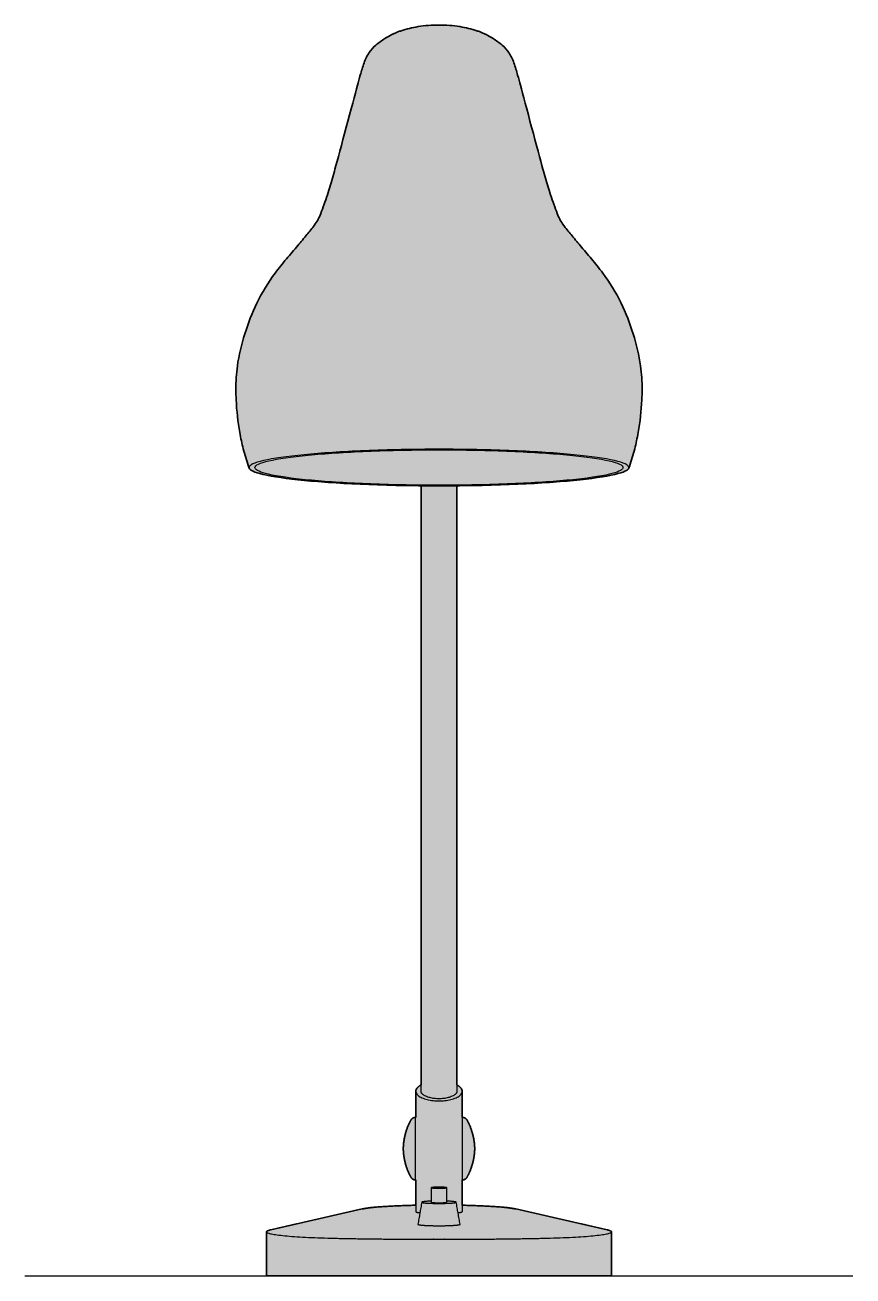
# Model space of a CAD drawing. Header units: millimetres. Extents: x 0 to 871, y -339 to 454.
# Drawn here: x 570.2 to 870.8, y 0 to 454.1 of the extents above; entities that cross this region are included whole.
import ezdxf

# ---------------------------------------------------------------- set-up
doc = ezdxf.new("R2010")
doc.units = ezdxf.units.MM
doc.layers.add('Blocks', color=7, linetype='Continuous')
doc.layers.add('Blocks$Fill', color=7, linetype='Continuous', true_color=0xffffff)
for name, color, linetype, lineweight, true_color in [('Blocks$Inner', 7, 'Continuous', 25, 0x007f00), ('Blocks$Outline', 7, 'Continuous', 35, 0xff3f3f), ('Groud', 7, 'Continuous', 25, 0x243775)]:
    doc.layers.add(name, color=color, linetype=linetype, lineweight=lineweight, true_color=true_color)

# ---------------------------------------------------------------- blocks, each defined once
blk = doc.blocks.new('VL38 Table Lamp Front')
at = {"layer": 'Blocks$Fill'}
blk.add_hatch(color=256, dxfattribs=at).paths.add_polyline_path([(150.34, 454.12), (149.38, 454.11), (148.42, 454.08), (147.47, 454.03), (146.51, 453.97), (145.56, 453.89), (144.62, 453.79), (143.68, 453.67), (142.75, 453.53), (141.95, 453.39), (141.17, 453.25), (140.39, 453.08), (139.62, 452.91), (138.86, 452.72), (138.11, 452.51), (137.37, 452.29), (136.63, 452.05), (136, 451.83), (135.19, 451.53), (134.64, 451.3), (134.1, 451.07), (133.63, 450.86), (133.16, 450.63), (132.63, 450.35), (131.98, 449.99), (131.3, 449.61), (130.71, 449.24), (129.83, 448.66), (129.41, 448.36), (128.99, 448.06), (128.58, 447.75), (128.18, 447.44), (127.79, 447.12), (127.41, 446.79), (127.06, 446.47), (126.72, 446.15), (126.39, 445.82), (126.08, 445.48), (125.78, 445.15), (125.5, 444.81), (125.23, 444.47), (125.11, 444.3), (124.99, 444.13), (124.84, 443.91), (124.7, 443.7), (124.57, 443.49), (124.44, 443.27), (124.32, 443.06), (124.2, 442.84), (124.08, 442.62), (123.96, 442.39), (123.74, 441.92), (123.53, 441.43), (123.32, 440.91), (123.12, 440.35), (122.75, 439.27), (122.4, 438.14), (120.76, 432.23), (112.57, 401.84), (110.7, 395.28), (110.1, 393.33), (109.48, 391.46), (108.31, 388.17), (107.7, 386.48), (107.4, 385.71), (107.14, 385.05), (106.92, 384.53), (106.71, 384.08), (106.5, 383.68), (106.3, 383.31), (106.04, 382.86), (105.76, 382.42), (105.43, 381.93), (105.04, 381.39), (104.48, 380.63), (102.4, 378.03), (94.94, 369.22), (92.88, 366.71), (91.87, 365.42), (90.87, 364.08), (89.94, 362.78), (89.03, 361.47), (88.15, 360.13), (87.3, 358.78), (86.48, 357.4), (85.69, 356.01), (84.93, 354.6), (84.21, 353.18), (83.56, 351.82), (82.94, 350.44), (82.35, 349.05), (81.79, 347.65), (81.26, 346.24), (80.75, 344.83), (79.8, 341.97), (78.95, 339.11), (78.57, 337.68), (78.21, 336.24), (77.89, 334.8), (77.6, 333.35), (77.35, 331.88), (77.13, 330.41), (77, 329.34), (76.88, 328.27), (76.71, 326.12), (76.61, 323.96), (76.58, 321.8), (76.61, 319.94), (76.67, 318.08), (76.86, 315.08), (77.15, 312.09), (77.54, 309.11), (78.02, 306.15), (78.59, 303.22), (78.91, 301.76), (79.27, 300.3), (79.7, 298.67), (80.16, 297.08), (80.66, 295.5), (81.41, 293.29), (81.42, 293.27), (81.42, 293.25), (81.43, 293.23), (81.44, 293.22), (81.44, 293.2), (81.45, 293.18), (81.46, 293.16), (81.47, 293.15), (81.48, 293.13), (81.49, 293.11), (81.5, 293.1), (81.51, 293.08), (81.52, 293.06), (81.53, 293.04), (81.54, 293.03), (81.55, 293.01), (81.58, 292.97), (81.61, 292.94), (81.64, 292.91), (81.67, 292.87), (81.7, 292.84), (81.74, 292.8), (81.78, 292.77), (81.82, 292.73), (81.86, 292.7), (81.9, 292.66), (81.95, 292.63), (82, 292.59), (82.05, 292.56), (82.15, 292.48), (82.27, 292.41), (82.39, 292.34), (82.53, 292.27), (82.67, 292.2), (82.82, 292.13), (82.98, 292.06), (83.14, 291.98), (83.51, 291.84), (83.91, 291.7), (84.35, 291.55), (84.82, 291.4), (85.34, 291.26), (86.49, 290.97), (87.86, 290.67), (89.38, 290.37), (91.05, 290.09), (92.86, 289.81), (96.9, 289.29), (101.46, 288.8), (111.62, 287.99), (123.21, 287.38), (143.83, 286.88), (143.83, 69.34), (143.71, 69.27), (143.6, 69.21), (143.48, 69.14), (143.38, 69.08), (143.27, 69.01), (143.17, 68.94), (143.07, 68.88), (142.98, 68.81), (142.89, 68.74), (142.81, 68.67), (142.73, 68.6), (142.65, 68.52), (142.58, 68.45), (142.51, 68.38), (142.44, 68.31), (142.38, 68.24), (142.35, 68.2), (142.32, 68.16), (142.3, 68.13), (142.27, 68.09), (142.25, 68.05), (142.22, 68.02), (142.2, 67.98), (142.18, 67.94), (142.16, 67.91), (142.14, 67.87), (142.12, 67.83), (142.1, 67.8), (142.08, 67.76), (142.07, 67.73), (142.05, 67.69), (142.04, 67.65), (142.02, 67.62), (142.01, 67.58), (142, 67.55), (141.99, 67.51), (141.98, 67.47), (141.97, 67.44), (141.96, 67.4), (141.96, 67.37), (141.95, 67.33), (141.94, 67.3), (141.94, 67.26), (141.94, 67.23), (141.93, 67.19), (141.93, 67.16), (141.93, 67.12), (141.93, 67.09), (141.93, 67.01), (141.93, 66.93), (141.93, 57.58), (141.86, 57.58), (141.8, 57.58), (141.74, 57.58), (141.67, 57.57), (141.61, 57.57), (141.54, 57.56), (141.48, 57.55), (141.42, 57.54), (141.35, 57.52), (141.29, 57.5), (141.22, 57.48), (141.19, 57.47), (141.16, 57.46), (141.13, 57.45), (141.1, 57.44), (141.07, 57.43), (141.04, 57.41), (141.01, 57.4), (140.97, 57.38), (140.94, 57.37), (140.91, 57.35), (140.88, 57.34), (140.86, 57.32), (140.83, 57.3), (140.8, 57.29), (140.77, 57.27), (140.74, 57.25), (140.71, 57.23), (140.69, 57.21), (140.66, 57.19), (140.63, 57.17), (140.61, 57.15), (140.58, 57.13), (140.55, 57.11), (140.53, 57.08), (140.48, 57.04), (140.43, 56.99), (140.39, 56.94), (140.35, 56.89), (140.31, 56.84), (140.27, 56.79), (140.23, 56.74), (140.19, 56.68), (140.16, 56.63), (140.13, 56.58), (139.86, 56.07), (139.61, 55.56), (139.37, 55.04), (139.14, 54.52), (138.93, 54), (138.74, 53.48), (138.55, 52.96), (138.38, 52.44), (138.23, 51.91), (138.09, 51.39), (137.96, 50.86), (137.84, 50.34), (137.74, 49.82), (137.65, 49.3), (137.57, 48.78), (137.5, 48.26), (137.45, 47.75), (137.41, 47.24), (137.38, 46.73), (137.36, 46.23), (137.38, 45.72), (137.41, 45.21), (137.45, 44.7), (137.5, 44.19), (137.57, 43.67), (137.65, 43.15), (137.74, 42.63), (137.84, 42.11), (137.96, 41.59), (138.09, 41.06), (138.23, 40.54), (138.38, 40.01), (138.55, 39.49), (138.74, 38.97), (138.93, 38.45), (139.14, 37.93), (139.37, 37.41), (139.61, 36.89), (139.86, 36.38), (140.13, 35.87), (140.16, 35.82), (140.19, 35.77), (140.23, 35.71), (140.27, 35.66), (140.31, 35.61), (140.35, 35.56), (140.39, 35.51), (140.43, 35.46), (140.48, 35.41), (140.53, 35.37), (140.55, 35.34), (140.58, 35.32), (140.61, 35.3), (140.63, 35.28), (140.66, 35.26), (140.69, 35.24), (140.71, 35.22), (140.74, 35.2), (140.77, 35.18), (140.8, 35.16), (140.83, 35.15), (140.86, 35.13), (140.88, 35.11), (140.91, 35.1), (140.94, 35.08), (140.97, 35.07), (141.01, 35.05), (141.04, 35.04), (141.07, 35.02), (141.1, 35.01), (141.13, 35), (141.16, 34.99), (141.19, 34.98), (141.22, 34.97), (141.29, 34.95), (141.35, 34.93), (141.42, 34.91), (141.48, 34.9), (141.54, 34.89), (141.61, 34.88), (141.67, 34.88), (141.74, 34.87), (141.8, 34.87), (141.86, 34.87), (141.94, 34.87), (141.94, 25.69), (135.53, 25.49), (129.82, 25.17), (127.4, 24.98), (125.34, 24.77), (124.45, 24.66), (123.66, 24.55), (122.97, 24.44), (122.39, 24.32), (89.24, 16.74), (88.87, 16.65), (88.71, 16.61), (88.56, 16.56), (88.42, 16.52), (88.29, 16.47), (88.24, 16.45), (88.18, 16.43), (88.13, 16.4), (88.08, 16.38), (88.04, 16.36), (87.99, 16.34), (87.96, 16.31), (87.94, 16.3), (87.92, 16.29), (87.9, 16.28), (87.89, 16.27), (87.87, 16.26), (87.86, 16.25), (87.84, 16.24), (87.83, 16.23), (87.82, 16.21), (87.81, 16.2), (87.8, 16.19), (87.79, 16.19), (87.79, 16.18), (87.78, 16.18), (87.78, 16.17), (87.77, 16.17), (87.77, 16.16), (87.76, 16.15), (87.76, 16.15), (87.76, 16.14), (87.75, 16.14), (87.75, 16.13), (87.75, 16.13), (87.74, 16.12), (87.74, 16.12), (87.74, 16.11), (87.73, 16.11), (87.73, 16.1), (87.73, 16.09), (87.73, 16.09), (87.73, 16.08), (87.72, 16.08), (87.72, 16.07), (87.72, 16.07), (87.72, 16.06), (87.72, 16.06), (87.72, 16.05), (87.72, 16.05), (87.72, 16.04), (87.72, 16.04), (87.72, 16.03), (87.72, 0), (212.96, 0), (212.96, 16.03), (212.96, 16.04), (212.96, 16.04), (212.96, 16.05), (212.96, 16.05), (212.96, 16.06), (212.96, 16.06), (212.96, 16.07), (212.96, 16.07), (212.95, 16.08), (212.95, 16.08), (212.95, 16.09), (212.95, 16.09), (212.95, 16.1), (212.95, 16.11), (212.94, 16.11), (212.94, 16.12), (212.94, 16.12), (212.93, 16.13), (212.93, 16.13), (212.93, 16.14), (212.92, 16.14), (212.92, 16.15), (212.92, 16.15), (212.91, 16.16), (212.91, 16.17), (212.9, 16.17), (212.9, 16.18), (212.89, 16.18), (212.89, 16.19), (212.88, 16.19), (212.87, 16.2), (212.86, 16.21), (212.85, 16.23), (212.84, 16.24), (212.82, 16.25), (212.81, 16.26), (212.79, 16.27), (212.78, 16.28), (212.76, 16.29), (212.74, 16.3), (212.72, 16.31), (212.68, 16.34), (212.64, 16.36), (212.6, 16.38), (212.55, 16.4), (212.5, 16.43), (212.44, 16.45), (212.39, 16.47), (212.26, 16.52), (212.12, 16.56), (211.97, 16.61), (211.81, 16.65), (211.44, 16.74), (178.29, 24.32), (177.71, 24.44), (177.02, 24.55), (176.23, 24.66), (175.34, 24.77), (173.28, 24.98), (170.86, 25.17), (165.16, 25.49), (158.74, 25.69), (158.74, 34.87), (158.82, 34.87), (158.88, 34.87), (158.94, 34.87), (159.01, 34.88), (159.07, 34.88), (159.13, 34.89), (159.2, 34.9), (159.26, 34.91), (159.33, 34.93), (159.39, 34.95), (159.46, 34.97), (159.49, 34.98), (159.52, 34.99), (159.55, 35), (159.58, 35.01), (159.61, 35.02), (159.64, 35.04), (159.67, 35.05), (159.7, 35.07), (159.74, 35.08), (159.77, 35.1), (159.79, 35.11), (159.82, 35.13), (159.85, 35.15), (159.88, 35.16), (159.91, 35.18), (159.94, 35.2), (159.97, 35.22), (159.99, 35.24), (160.02, 35.26), (160.05, 35.28), (160.07, 35.3), (160.1, 35.32), (160.12, 35.34), (160.15, 35.37), (160.2, 35.41), (160.25, 35.46), (160.29, 35.51), (160.33, 35.56), (160.37, 35.61), (160.41, 35.66), (160.45, 35.71), (160.49, 35.77), (160.52, 35.82), (160.55, 35.87), (160.82, 36.38), (161.07, 36.89), (161.31, 37.41), (161.54, 37.93), (161.75, 38.45), (161.94, 38.97), (162.13, 39.49), (162.3, 40.01), (162.45, 40.54), (162.59, 41.06), (162.72, 41.59), (162.84, 42.11), (162.94, 42.63), (163.03, 43.15), (163.11, 43.67), (163.18, 44.19), (163.23, 44.7), (163.27, 45.21), (163.3, 45.72), (163.32, 46.23), (163.3, 46.73), (163.27, 47.24), (163.23, 47.75), (163.18, 48.26), (163.11, 48.78), (163.03, 49.3), (162.94, 49.82), (162.84, 50.34), (162.72, 50.86), (162.59, 51.39), (162.45, 51.91), (162.3, 52.44), (162.13, 52.96), (161.94, 53.48), (161.75, 54), (161.54, 54.52), (161.31, 55.04), (161.07, 55.56), (160.82, 56.07), (160.55, 56.58), (160.52, 56.63), (160.49, 56.68), (160.45, 56.74), (160.41, 56.79), (160.37, 56.84), (160.33, 56.89), (160.29, 56.94), (160.25, 56.99), (160.2, 57.04), (160.15, 57.08), (160.12, 57.11), (160.1, 57.13), (160.07, 57.15), (160.05, 57.17), (160.02, 57.19), (159.99, 57.21), (159.97, 57.23), (159.94, 57.25), (159.91, 57.27), (159.88, 57.29), (159.85, 57.3), (159.82, 57.32), (159.79, 57.34), (159.77, 57.35), (159.74, 57.37), (159.7, 57.38), (159.67, 57.4), (159.64, 57.41), (159.61, 57.43), (159.58, 57.44), (159.55, 57.45), (159.52, 57.46), (159.49, 57.47), (159.46, 57.48), (159.39, 57.5), (159.33, 57.52), (159.26, 57.54), (159.2, 57.55), (159.13, 57.56), (159.07, 57.57), (159.01, 57.57), (158.94, 57.58), (158.88, 57.58), (158.82, 57.58), (158.75, 57.58), (158.75, 66.93), (158.75, 67.01), (158.75, 67.09), (158.75, 67.12), (158.75, 67.16), (158.75, 67.19), (158.74, 67.23), (158.74, 67.26), (158.74, 67.3), (158.73, 67.33), (158.72, 67.37), (158.72, 67.4), (158.71, 67.44), (158.7, 67.47), (158.69, 67.51), (158.68, 67.55), (158.67, 67.58), (158.66, 67.62), (158.64, 67.65), (158.63, 67.69), (158.61, 67.73), (158.6, 67.76), (158.58, 67.8), (158.56, 67.83), (158.54, 67.87), (158.52, 67.91), (158.5, 67.94), (158.48, 67.98), (158.46, 68.02), (158.43, 68.05), (158.41, 68.09), (158.38, 68.13), (158.35, 68.16), (158.33, 68.2), (158.3, 68.24), (158.24, 68.31), (158.17, 68.38), (158.1, 68.45), (158.03, 68.52), (157.95, 68.6), (157.87, 68.67), (157.79, 68.74), (157.7, 68.81), (157.61, 68.88), (157.51, 68.94), (157.41, 69.01), (157.3, 69.08), (157.2, 69.14), (157.08, 69.21), (156.97, 69.27), (156.85, 69.34), (156.85, 286.88), (177.47, 287.38), (189.06, 287.99), (199.22, 288.8), (203.78, 289.29), (207.82, 289.81), (209.63, 290.09), (211.3, 290.37), (212.82, 290.67), (214.19, 290.97), (215.34, 291.26), (215.86, 291.4), (216.33, 291.55), (216.77, 291.7), (217.17, 291.84), (217.54, 291.98), (217.7, 292.06), (217.86, 292.13), (218.01, 292.2), (218.15, 292.27), (218.29, 292.34), (218.41, 292.41), (218.53, 292.48), (218.63, 292.56), (218.68, 292.59), (218.73, 292.63), (218.78, 292.66), (218.82, 292.7), (218.86, 292.73), (218.9, 292.77), (218.94, 292.8), (218.98, 292.84), (219.01, 292.87), (219.04, 292.91), (219.07, 292.94), (219.1, 292.97), (219.13, 293.01), (219.14, 293.03), (219.15, 293.04), (219.16, 293.06), (219.17, 293.08), (219.18, 293.1), (219.19, 293.11), (219.2, 293.13), (219.21, 293.15), (219.22, 293.16), (219.23, 293.18), (219.24, 293.2), (219.24, 293.22), (219.25, 293.23), (219.26, 293.25), (219.26, 293.27), (219.27, 293.29), (220.02, 295.5), (220.52, 297.08), (220.98, 298.67), (221.41, 300.3), (221.77, 301.76), (222.09, 303.22), (222.66, 306.15), (223.14, 309.11), (223.52, 312.09), (223.82, 315.08), (224.01, 318.08), (224.07, 319.94), (224.1, 321.8), (224.06, 323.96), (223.97, 326.12), (223.8, 328.27), (223.68, 329.34), (223.55, 330.41), (223.33, 331.88), (223.08, 333.35), (222.79, 334.8), (222.47, 336.24), (222.11, 337.68), (221.73, 339.11), (220.88, 341.97), (219.93, 344.83), (219.42, 346.24), (218.89, 347.65), (218.33, 349.05), (217.74, 350.44), (217.12, 351.82), (216.47, 353.18), (215.75, 354.6), (214.99, 356.01), (214.2, 357.4), (213.38, 358.78), (212.53, 360.13), (211.65, 361.47), (210.74, 362.78), (209.81, 364.08), (208.8, 365.42), (207.8, 366.71), (205.74, 369.22), (198.28, 378.03), (196.2, 380.63), (195.64, 381.39), (195.25, 381.93), (194.92, 382.42), (194.64, 382.86), (194.38, 383.31), (194.18, 383.68), (193.97, 384.08), (193.76, 384.53), (193.54, 385.05), (193.28, 385.71), (192.37, 388.17), (191.2, 391.46), (190.58, 393.33), (189.98, 395.28), (179.92, 432.23), (178.91, 435.94), (178.28, 438.14), (177.93, 439.27), (177.56, 440.35), (177.36, 440.91), (177.15, 441.43), (176.94, 441.92), (176.72, 442.39), (176.6, 442.62), (176.48, 442.84), (176.36, 443.06), (176.24, 443.27), (176.11, 443.49), (175.98, 443.7), (175.84, 443.91), (175.69, 444.13), (175.57, 444.3), (175.45, 444.47), (175.18, 444.81), (174.9, 445.15), (174.6, 445.48), (174.29, 445.82), (173.96, 446.15), (173.62, 446.47), (173.27, 446.79), (172.89, 447.12), (172.5, 447.44), (172.1, 447.75), (171.69, 448.06), (171.27, 448.36), (170.85, 448.66), (169.97, 449.24), (169.38, 449.61), (168.7, 449.99), (168.05, 450.35), (167.52, 450.63), (167.05, 450.86), (166.58, 451.07), (166.04, 451.3), (165.31, 451.6), (164.68, 451.83), (164.05, 452.05), (163.31, 452.29), (162.57, 452.51), (161.82, 452.72), (161.06, 452.91), (160.29, 453.08), (159.51, 453.25), (158.73, 453.39), (157.93, 453.53), (157, 453.67), (156.06, 453.79), (155.12, 453.89), (154.17, 453.97), (153.21, 454.03), (152.25, 454.08), (151.3, 454.11)], flags=0)
at = {"layer": 'Blocks$Inner'}
for points in [[(141.93, 67.09), (141.93, 57.58), (141.86, 57.58)], [(158.75, 67.09), (158.75, 57.58), (158.82, 57.58)], [(141.86, 34.87), (141.94, 34.87), (141.94, 23.3)], [(158.82, 34.87), (158.74, 34.87), (158.74, 23.3)], [(87.72, 16.03), (87.72, 0), (212.96, 0), (212.96, 16.03)]]:
    blk.add_lwpolyline(points, dxfattribs=at)
for points, knots in [([(76.58, 321.8), (76.58, 324.68), (76.75, 327.57), (77.13, 330.41), (77.66, 334.36), (78.6, 338.15), (79.8, 341.97), (81, 345.79), (82.44, 349.57), (84.21, 353.18), (86.09, 357.01), (88.34, 360.65), (90.87, 364.08), (92.21, 365.9), (93.54, 367.55), (96.37, 370.94), (97.72, 372.5), (99.06, 374.06), (100.16, 375.36), (101.38, 376.78), (103.3, 379.13), (104.38, 380.48), (105.04, 381.39), (105.61, 382.17), (105.96, 382.7), (106.57, 383.79), (106.83, 384.31), (107.14, 385.05), (107.46, 385.83), (107.91, 387.06), (108.31, 388.17), (108.77, 389.47), (109.07, 390.27), (109.99, 392.95), (110.21, 393.67), (111.3, 397.3), (112.01, 399.8), (112.57, 401.84), (114.28, 407.97), (119.1, 426.03), (120.76, 432.23), (121.08, 433.4), (121.44, 434.74), (122.15, 437.32), (122.62, 438.97), (123.67, 441.89), (124.2, 442.99), (125.62, 445.03), (126.46, 445.95), (127.41, 446.79), (128.41, 447.67), (129.52, 448.48), (130.71, 449.24), (131.41, 449.69), (132.56, 450.34), (133.47, 450.78), (133.79, 450.93), (134.46, 451.23), (134.82, 451.38), (135.25, 451.55), (135.31, 451.57), (135.79, 451.76), (136.21, 451.91), (136.63, 452.05), (138.58, 452.71), (140.61, 453.19), (145.22, 453.92), (147.79, 454.12), (150.34, 454.12)], [49.452232, 49.452232, 49.452232, 49.452232, 58.107264, 58.107264, 58.107264, 70.065016, 70.065016, 70.065016, 82.155852, 82.155852, 82.155852, 94.979411, 94.979411, 94.979411, 101.656065, 101.656065, 108.524611, 108.524611, 108.524611, 114.647124, 114.647124, 120.073936, 120.073936, 120.073936, 124.512156, 124.512156, 128.031876, 128.031876, 128.031876, 132.086058, 132.086058, 132.086058, 136.23119, 136.23119, 141.385383, 141.385383, 147.849323, 147.849323, 147.849323, 181.451168, 181.451168, 181.451168, 185.392187, 185.392187, 189.95574, 189.95574, 195.016595, 195.016595, 199.061086, 199.061086, 199.061086, 203.279731, 203.279731, 203.279731, 205.770916, 205.770916, 207.054847, 207.054847, 208.516454, 208.516454, 208.758115, 208.758115, 210.401553, 210.401553, 210.401553, 217.027766, 217.027766, 224.691789, 224.691789, 224.691789, 224.691789]), ([(150.34, 454.12), (152.89, 454.12), (155.46, 453.92), (160.07, 453.19), (162.1, 452.71), (164.05, 452.05), (164.47, 451.91), (164.89, 451.76), (165.37, 451.57), (165.43, 451.55), (165.86, 451.38), (166.22, 451.23), (166.89, 450.93), (167.21, 450.78), (168.11, 450.34), (169.27, 449.69), (169.97, 449.24), (171.16, 448.48), (172.27, 447.67), (173.27, 446.79), (174.22, 445.95), (175.06, 445.03), (176.48, 442.99), (177.01, 441.89), (178.06, 438.97), (178.53, 437.32), (179.24, 434.74), (179.6, 433.4), (179.92, 432.23), (181.58, 426.03), (186.4, 407.97), (188.1, 401.84), (188.67, 399.8), (189.38, 397.3), (190.47, 393.67), (190.69, 392.95), (191.61, 390.27), (191.9, 389.47), (192.37, 388.17), (192.77, 387.06), (193.22, 385.83), (193.54, 385.05), (193.85, 384.31), (194.11, 383.79), (194.72, 382.7), (195.07, 382.17), (195.64, 381.39), (196.3, 380.48), (197.38, 379.13), (199.3, 376.78), (200.51, 375.36), (201.62, 374.06), (202.96, 372.5), (204.31, 370.94), (207.14, 367.55), (208.47, 365.9), (209.81, 364.08), (212.34, 360.65), (214.59, 357.01), (216.47, 353.18), (218.24, 349.57), (219.68, 345.79), (220.88, 341.97), (222.08, 338.15), (223.02, 334.36), (223.55, 330.41), (223.93, 327.57), (224.1, 324.68), (224.1, 321.8)], [224.691789, 224.691789, 224.691789, 224.691789, 232.355811, 232.355811, 238.982024, 238.982024, 238.982024, 240.625439, 240.625439, 240.867098, 240.867098, 242.328713, 242.328713, 243.61265, 243.61265, 246.103846, 246.103846, 246.103846, 250.322492, 250.322492, 250.322492, 254.366983, 254.366983, 259.427837, 259.427837, 263.991391, 263.991391, 267.932409, 267.932409, 267.932409, 301.534255, 301.534255, 301.534255, 307.998194, 307.998194, 313.152388, 313.152388, 317.29752, 317.29752, 317.29752, 321.351702, 321.351702, 321.351702, 324.871422, 324.871422, 329.309642, 329.309642, 329.309642, 334.736454, 334.736454, 340.858967, 340.858967, 340.858967, 347.727513, 347.727513, 354.404167, 354.404167, 354.404167, 367.227725, 367.227725, 367.227725, 379.318562, 379.318562, 379.318562, 391.276314, 391.276314, 391.276314, 399.931346, 399.931346, 399.931346, 399.931346]), ([(81.41, 293.29), (81.33, 293.5), (81.26, 293.71), (81.19, 293.91), (80.45, 296.07), (79.83, 298.08), (78.77, 302.25), (78.37, 304.17), (78.02, 306.15), (77.33, 310.07), (76.86, 314.09), (76.67, 318.08), (76.61, 319.32), (76.58, 320.56), (76.58, 321.8)], [20.347326, 20.347326, 20.347326, 20.347326, 20.981868, 20.981868, 20.981868, 27.729527, 27.729527, 33.664917, 33.664917, 33.664917, 45.724357, 45.724357, 45.724357, 49.452232, 49.452232, 49.452232, 49.452232]), ([(224.1, 321.8), (224.1, 320.56), (224.07, 319.32), (224.01, 318.08), (223.82, 314.09), (223.35, 310.07), (222.66, 306.15), (222.31, 304.17), (221.91, 302.25), (220.85, 298.08), (220.23, 296.07), (219.49, 293.91), (219.42, 293.71), (219.35, 293.5), (219.27, 293.29)], [399.931346, 399.931346, 399.931346, 399.931346, 403.65922, 403.65922, 403.65922, 415.718661, 415.718661, 415.718661, 421.654051, 421.654051, 428.401709, 428.401709, 428.401709, 429.036252, 429.036252, 429.036252, 429.036252]), ([(150.34, 300.11), (145.72, 300.11), (141.12, 300.06), (132.04, 299.88), (127.6, 299.75), (115.11, 299.23), (107.66, 298.74), (95.1, 297.52), (90.08, 296.79), (83.18, 295.2), (81.38, 294.34), (81.38, 293.4), (81.4, 293.32), (81.42, 293.25)], [-0.000002, -0.000002, -0.000002, -0.000002, 16.35582, 16.35582, 32.834344, 32.834344, 64.556349, 64.556349, 96.317253, 96.317253, 128.410506, 128.410506, 131.113559, 131.113559, 131.113559, 131.113559]), ([(83.55, 293.25), (83.52, 293.32), (83.51, 293.4), (83.51, 294.31), (85.25, 295.14), (91.92, 296.69), (96.77, 297.39), (108.94, 298.58), (116.15, 299.05), (128.26, 299.56), (132.58, 299.69), (141.39, 299.86), (145.86, 299.91), (150.34, 299.91)], [-107.76284, -107.76284, -107.76284, -107.76284, -105.40081, -105.40081, -79.130693, -79.130693, -53.03069, -53.03069, -26.999468, -26.999468, -13.447578, -13.447578, -0.000002, -0.000002, -0.000002, -0.000002]), ([(219.26, 293.25), (219.28, 293.32), (219.3, 293.4), (219.3, 294.34), (217.5, 295.2), (210.6, 296.79), (205.58, 297.52), (193.02, 298.74), (185.57, 299.23), (173.08, 299.75), (168.64, 299.88), (159.56, 300.06), (154.96, 300.11), (150.34, 300.11)], [330.871861, 330.871861, 330.871861, 330.871861, 333.160718, 333.160718, 360.336226, 360.336226, 387.230313, 387.230313, 414.091461, 414.091461, 428.044932, 428.044932, 441.894502, 441.894502, 441.894502, 441.894502]), ([(150.34, 299.91), (154.82, 299.91), (159.29, 299.86), (168.1, 299.69), (172.42, 299.56), (184.53, 299.05), (191.74, 298.58), (203.91, 297.39), (208.76, 296.69), (215.43, 295.14), (217.17, 294.31), (217.17, 293.4), (217.16, 293.32), (217.13, 293.25)], [-0.000002, -0.000002, -0.000002, -0.000002, 13.419915, 13.419915, 26.943933, 26.943933, 52.921614, 52.921614, 78.967937, 78.967937, 105.184022, 105.184022, 107.541194, 107.541194, 107.541194, 107.541194]), ([(81.42, 293.25), (81.68, 292.52), (83.19, 291.74), (89.94, 290.16), (95.03, 289.42), (107.69, 288.2), (115.08, 287.72), (127.45, 287.21), (131.86, 287.07), (140.98, 286.89), (145.65, 286.85), (150.34, 286.85)], [131.113559, 131.113559, 131.113559, 131.113559, 157.390922, 157.390922, 184.81087, 184.81087, 211.360322, 211.360322, 225.215626, 225.215626, 239.280047, 239.280047, 239.280047, 239.280047]), ([(150.34, 287.05), (145.79, 287.05), (141.25, 287.1), (132.41, 287.27), (128.13, 287.4), (116.12, 287.9), (108.96, 288.37), (96.7, 289.55), (91.77, 290.26), (85.49, 291.75), (83.82, 292.49), (83.55, 293.25)], [132.101512, 132.101512, 132.101512, 132.101512, 145.778024, 145.778024, 159.25246, 159.25246, 185.06775, 185.06775, 211.65644, 211.65644, 235.241173, 235.241173, 235.241173, 235.241173]), ([(217.13, 293.25), (216.86, 292.49), (215.19, 291.75), (208.91, 290.26), (203.98, 289.55), (191.72, 288.37), (184.56, 287.9), (172.55, 287.4), (168.27, 287.27), (159.43, 287.1), (154.89, 287.05), (150.34, 287.05)], [29.173984, 29.173984, 29.173984, 29.173984, 52.710209, 52.710209, 79.244212, 79.244212, 105.006406, 105.006406, 118.453129, 118.453129, 132.101512, 132.101512, 132.101512, 132.101512]), ([(150.34, 286.85), (155.03, 286.85), (159.7, 286.89), (168.82, 287.07), (173.23, 287.21), (185.6, 287.72), (192.99, 288.2), (205.65, 289.42), (210.74, 290.16), (217.49, 291.74), (219, 292.52), (219.26, 293.25)], [239.280047, 239.280047, 239.280047, 239.280047, 251.189334, 251.189334, 262.921548, 262.921548, 285.402749, 285.402749, 308.621057, 308.621057, 330.871861, 330.871861, 330.871861, 330.871861])]:
    blk.add_open_spline(points, degree=3, knots=knots, dxfattribs=at)
for points, degree in [([(83.55, 293.25), (83.55, 293.25), (83.54, 293.26), (83.54, 293.27)], 3), ([(217.14, 293.27), (217.14, 293.26), (217.13, 293.26), (217.13, 293.25)], 3), ([(143.83, 67.09), (143.83, 287.08)], 1), ([(156.85, 286.88), (156.85, 67.09)], 1), ([(147.53, 32.04), (147.53, 26.78)], 1), ([(153.15, 26.78), (153.15, 32.04)], 1), ([(122.39, 24.32), (89.24, 16.74)], 1), ([(144.09, 26.78), (142.68, 18.78)], 1), ([(158, 18.78), (156.59, 26.78)], 1), ([(211.44, 16.74), (178.29, 24.32)], 1)]:
    blk.add_open_spline(points, degree=degree, dxfattribs=at)
for points, weights in [([(143.83, 69.34), (141.93, 68.36), (141.93, 67.09)], [0.855654103619, 0.87109312548, 1]), ([(158.75, 67.09), (158.75, 68.35), (156.85, 69.34)], [1, 0.871166419951, 0.855671697083]), ([(141.93, 67.09), (141.93, 63.53), (150.34, 63.53)], [1, 0.707106781187, 1]), ([(150.34, 64.34), (143.83, 64.34), (143.83, 67.09)], [1, 0.707106781187, 1]), ([(156.85, 67.09), (156.85, 64.34), (150.34, 64.34)], [1, 0.707106781187, 1]), ([(150.34, 63.53), (158.75, 63.53), (158.75, 67.09)], [1, 0.707106781187, 1]), ([(141.86, 57.58), (140.69, 57.61), (140.13, 56.58)], [1, 0.852367237686, 1]), ([(158.82, 57.58), (159.99, 57.61), (160.55, 56.58)], [1, 0.852367237686, 1]), ([(140.13, 35.87), (140.69, 34.84), (141.86, 34.87)], [1, 0.852367237686, 1]), ([(150.34, 32.24), (147.53, 32.24), (147.53, 32.04)], [1, 0.707106781186, 1]), ([(147.53, 32.04), (147.53, 31.85), (150.34, 31.85)], [1, 0.707106781188, 1]), ([(153.15, 32.04), (153.15, 32.24), (150.34, 32.24)], [1, 0.707106781186, 1]), ([(150.34, 31.85), (153.15, 31.85), (153.15, 32.04)], [1, 0.707106781188, 1]), ([(160.55, 35.87), (159.99, 34.84), (158.82, 34.87)], [1, 0.852367237686, 1]), ([(141.94, 25.69), (127.19, 25.36), (122.39, 24.32)], [0.902398834716, 0.804608636075, 0.90259765742]), ([(141.94, 23.3), (141.94, 23.12), (143.42, 22.97)], [1, 0.885893458216, 0.860695105776]), ([(147.54, 27.16), (144.14, 27.05), (144.09, 26.78)], [0.87713408244, 0.800151471863, 1]), ([(147.53, 26.78), (147.53, 26.58), (150.34, 26.58)], [1, 0.70710678119, 1]), ([(150.34, 26.58), (153.15, 26.58), (153.15, 26.78)], [1, 0.70710678119, 1]), ([(156.59, 26.78), (156.54, 27.05), (153.15, 27.16)], [1, 0.800295361994, 0.877023371612]), ([(157.26, 22.97), (158.74, 23.12), (158.74, 23.3)], [0.860747681907, 0.886012281056, 1]), ([(158.74, 23.3), (158.74, 23.31), (158.73, 23.32)], [1, 0.992694945932, 0.985754282784]), ([(178.29, 24.32), (173.49, 25.36), (158.74, 25.69)], [0.90259765742, 0.804629470535, 0.902357259193]), ([(89.24, 16.74), (87.72, 16.39), (87.72, 16.03)], [0.906614070227, 0.941704151368, 1]), ([(87.72, 16.03), (87.72, 14.23), (112.36, 13.7)], [1, 0.765402629818, 0.906614070227]), ([(188.32, 13.7), (212.96, 14.23), (212.96, 16.03)], [0.906614070227, 0.765402629818, 1]), ([(212.96, 16.03), (212.96, 16.39), (211.44, 16.74)], [1, 0.941704151368, 0.906614070227])]:
    blk.add_rational_spline(points, weights, degree=2, dxfattribs=at)
for points, weights, knots in [([(140.13, 56.58), (139.59, 55.57), (139.14, 54.52), (137.47, 50.54), (137.36, 46.23)], [0.878092463535, 0.884765405693, 0.89368153245, 0.929121021633, 1], [-10.755426, -10.755426, -10.755426, -8.403624, -8.403624, 0.23112, 0.23112, 0.23112]), ([(141.86, 34.87), (141.86, 34.87), (141.86, 46.23), (141.86, 57.58), (141.86, 57.58)], [1, 0.707106781187, 1, 0.707106781187, 1], [0, 0, 0, 17.830168, 17.830168, 35.660336, 35.660336, 35.660336]), ([(158.82, 34.87), (158.82, 34.87), (158.82, 46.23), (158.82, 57.58), (158.82, 57.58)], [1, 0.707106781187, 1, 0.707106781187, 1], [0, 0, 0, 17.830168, 17.830168, 35.660336, 35.660336, 35.660336]), ([(160.55, 56.58), (161.09, 55.57), (161.54, 54.52), (163.21, 50.54), (163.32, 46.23)], [0.878092463535, 0.884765405693, 0.89368153245, 0.929121021633, 1], [18.044987, 18.044987, 18.044987, 20.396789, 20.396789, 29.031533, 29.031533, 29.031533]), ([(137.36, 46.23), (137.47, 41.91), (139.14, 37.93), (139.59, 36.88), (140.13, 35.87)], [1, 0.929121021633, 0.89368153245, 0.884765405693, 0.878092463535], [0.23112, 0.23112, 0.23112, 8.865864, 8.865864, 11.217666, 11.217666, 11.217666]), ([(163.32, 46.23), (163.21, 41.91), (161.54, 37.93), (161.09, 36.88), (160.55, 35.87)], [1, 0.929121021633, 0.89368153245, 0.884765405693, 0.878092463535], [29.031533, 29.031533, 29.031533, 37.666278, 37.666278, 40.01808, 40.01808, 40.01808]), ([(144.09, 26.78), (144.06, 26.6), (145.89, 26.47), (147.73, 26.34), (150.34, 26.34)], [1, 0.922695494907, 1, 0.922695494907, 1], [-9.891228, -9.891228, -9.891228, -4.945614, -4.945614, 0, 0, 0]), ([(150.34, 26.34), (152.95, 26.34), (154.78, 26.47), (156.62, 26.6), (156.59, 26.78)], [1, 0.922695494907, 1, 0.922695494907, 1], [0, 0, 0, 4.945614, 4.945614, 9.891228, 9.891228, 9.891228]), ([(142.68, 18.78), (142.64, 18.56), (144.89, 18.4), (147.14, 18.24), (150.34, 18.24)], [1, 0.922695494907, 1, 0.922695494907, 1], [-1.749852, -1.749852, -1.749852, 4.314823, 4.314823, 10.379499, 10.379499, 10.379499]), ([(150.34, 18.24), (153.54, 18.24), (155.79, 18.4), (158.04, 18.56), (158, 18.78)], [1, 0.922695494907, 1, 0.922695494907, 1], [10.379499, 10.379499, 10.379499, 16.444174, 16.444174, 22.508849, 22.508849, 22.508849]), ([(112.36, 13.7), (129.88, 13.33), (148.2, 13.33), (149.27, 13.33), (150.34, 13.33)], [0.906614070227, 0.941704151368, 1, 0.996398232626, 0.992885048581], [5.9705427, 5.9705427, 5.9705427, 6.2831853, 6.2831853, 6.3025017, 6.3025017, 6.3025017]), ([(150.34, 13.33), (151.41, 13.33), (152.48, 13.33), (170.8, 13.33), (188.32, 13.7)], [0.992885048581, 0.996398232626, 1, 0.941704151368, 0.906614070227], [6.3025017, 6.3025017, 6.3025017, 6.3218181, 6.3218181, 6.6344607, 6.6344607, 6.6344607])]:
    blk.add_rational_spline(points, weights, degree=2, knots=knots, dxfattribs=at)
at = {"layer": 'Blocks$Outline'}
for points in [[(143.83, 286.88), (143.83, 69.34)], [(156.85, 69.34), (156.85, 286.88)], [(141.93, 66.93), (141.93, 57.58)], [(158.75, 57.58), (158.75, 66.93)], [(141.93, 57.58), (141.86, 57.58)], [(158.82, 57.58), (158.75, 57.58)], [(141.86, 34.87), (141.94, 34.87)], [(141.94, 34.87), (141.94, 25.69)], [(158.74, 25.69), (158.74, 34.87)], [(158.74, 34.87), (158.82, 34.87)], [(122.39, 24.32), (89.24, 16.74)], [(211.44, 16.74), (178.29, 24.32)], [(87.72, 16.03), (87.72, 0)], [(212.96, 0), (212.96, 16.03)], [(87.72, 0), (212.96, 0)]]:
    blk.add_lwpolyline(points, dxfattribs=at)
for points, knots in [([(150.34, 454.12), (147.79, 454.12), (145.22, 453.92), (140.61, 453.19), (138.58, 452.71), (136.63, 452.05), (136.21, 451.91), (135.79, 451.76), (135.31, 451.57), (135.25, 451.55), (134.82, 451.38), (134.46, 451.23), (133.79, 450.93), (133.47, 450.78), (132.56, 450.34), (131.41, 449.69), (130.71, 449.24), (129.52, 448.48), (128.41, 447.67), (127.41, 446.79), (126.46, 445.95), (125.62, 445.03), (124.2, 442.99), (123.67, 441.89), (122.62, 438.97), (122.15, 437.32), (121.44, 434.74), (121.08, 433.4), (120.76, 432.23), (119.1, 426.03), (114.28, 407.97), (112.57, 401.84), (112.01, 399.8), (111.3, 397.3), (110.21, 393.67), (109.99, 392.95), (109.07, 390.27), (108.77, 389.47), (108.31, 388.17), (107.91, 387.06), (107.46, 385.83), (107.14, 385.05), (106.83, 384.31), (106.57, 383.79), (105.96, 382.7), (105.61, 382.17), (105.04, 381.39), (104.38, 380.48), (103.3, 379.13), (101.38, 376.78), (100.16, 375.36), (99.06, 374.06), (97.72, 372.5), (96.37, 370.94), (93.54, 367.55), (92.21, 365.9), (90.87, 364.08), (88.34, 360.65), (86.09, 357.01), (84.21, 353.18), (82.44, 349.57), (81, 345.79), (79.8, 341.97), (78.6, 338.15), (77.66, 334.36), (77.13, 330.41), (76.75, 327.57), (76.58, 324.68), (76.58, 321.8)], [-175.239557, -175.239557, -175.239557, -175.239557, -167.575534, -167.575534, -160.949321, -160.949321, -160.949321, -159.305882, -159.305882, -159.064222, -159.064222, -157.602615, -157.602615, -156.318684, -156.318684, -153.827499, -153.827499, -153.827499, -149.608854, -149.608854, -149.608854, -145.564363, -145.564363, -140.503508, -140.503508, -135.939954, -135.939954, -131.998936, -131.998936, -131.998936, -98.397091, -98.397091, -98.397091, -91.933151, -91.933151, -86.778958, -86.778958, -82.633826, -82.633826, -82.633826, -78.579644, -78.579644, -78.579644, -75.059924, -75.059924, -70.621704, -70.621704, -70.621704, -65.194892, -65.194892, -59.072378, -59.072378, -59.072378, -52.203832, -52.203832, -45.527179, -45.527179, -45.527179, -32.70362, -32.70362, -32.70362, -20.612784, -20.612784, -20.612784, -8.655031, -8.655031, -8.655031, 0, 0, 0, 0]), ([(224.1, 321.8), (224.1, 324.68), (223.93, 327.57), (223.55, 330.41), (223.02, 334.36), (222.08, 338.15), (220.88, 341.97), (219.68, 345.79), (218.24, 349.57), (216.47, 353.18), (214.59, 357.01), (212.34, 360.65), (209.81, 364.08), (208.47, 365.9), (207.14, 367.55), (204.31, 370.94), (202.96, 372.5), (201.62, 374.06), (200.51, 375.36), (199.3, 376.78), (197.38, 379.13), (196.3, 380.48), (195.64, 381.39), (195.07, 382.17), (194.72, 382.7), (194.11, 383.79), (193.85, 384.31), (193.54, 385.05), (193.22, 385.83), (192.77, 387.06), (192.37, 388.17), (191.9, 389.47), (191.61, 390.27), (190.69, 392.95), (190.47, 393.67), (189.38, 397.3), (188.67, 399.8), (188.1, 401.84), (186.4, 407.97), (181.58, 426.03), (179.92, 432.23), (179.6, 433.4), (179.24, 434.74), (178.53, 437.32), (178.06, 438.97), (177.01, 441.89), (176.48, 442.99), (175.06, 445.03), (174.22, 445.95), (173.27, 446.79), (172.27, 447.67), (171.16, 448.48), (169.97, 449.24), (169.27, 449.69), (168.11, 450.34), (167.21, 450.78), (166.89, 450.93), (166.22, 451.23), (165.86, 451.38), (165.43, 451.55), (165.37, 451.57), (164.89, 451.76), (164.47, 451.91), (164.05, 452.05), (162.1, 452.71), (160.07, 453.19), (155.46, 453.92), (152.89, 454.12), (150.34, 454.12)], [-175.239557, -175.239557, -175.239557, -175.239557, -166.584525, -166.584525, -166.584525, -154.626773, -154.626773, -154.626773, -142.535936, -142.535936, -142.535936, -129.712378, -129.712378, -129.712378, -123.035724, -123.035724, -116.167178, -116.167178, -116.167178, -110.044665, -110.044665, -104.617853, -104.617853, -104.617853, -100.179633, -100.179633, -96.659913, -96.659913, -96.659913, -92.605731, -92.605731, -92.605731, -88.460599, -88.460599, -83.306406, -83.306406, -76.842466, -76.842466, -76.842466, -43.240621, -43.240621, -43.240621, -39.299602, -39.299602, -34.736049, -34.736049, -29.675194, -29.675194, -25.630703, -25.630703, -25.630703, -21.412057, -21.412057, -21.412057, -18.920861, -18.920861, -17.636924, -17.636924, -16.175309, -16.175309, -15.93365, -15.93365, -14.290236, -14.290236, -14.290236, -7.664022, -7.664022, 0, 0, 0, 0]), ([(76.58, 321.8), (76.58, 320.56), (76.61, 319.32), (76.67, 318.08), (76.86, 314.09), (77.33, 310.07), (78.02, 306.15), (78.37, 304.17), (78.77, 302.25), (79.83, 298.08), (80.45, 296.07), (81.19, 293.91), (81.26, 293.71), (81.33, 293.5), (81.41, 293.29)], [-49.452232, -49.452232, -49.452232, -49.452232, -45.724357, -45.724357, -45.724357, -33.664917, -33.664917, -33.664917, -27.729527, -27.729527, -20.981868, -20.981868, -20.981868, -20.347326, -20.347326, -20.347326, -20.347326]), ([(219.27, 293.29), (219.35, 293.5), (219.42, 293.71), (219.49, 293.91), (220.23, 296.07), (220.85, 298.08), (221.91, 302.25), (222.31, 304.17), (222.66, 306.15), (223.35, 310.07), (223.82, 314.09), (224.01, 318.08), (224.07, 319.32), (224.1, 320.56), (224.1, 321.8)], [-29.104907, -29.104907, -29.104907, -29.104907, -28.470364, -28.470364, -28.470364, -21.722705, -21.722705, -15.787315, -15.787315, -15.787315, -3.727875, -3.727875, -3.727875, 0, 0, 0, 0]), ([(81.42, 293.25), (81.68, 292.52), (83.19, 291.74), (89.94, 290.16), (95.03, 289.42), (107.69, 288.2), (115.08, 287.72), (127.45, 287.21), (131.86, 287.07), (138.85, 286.93), (141.33, 286.9), (143.83, 286.88)], [-108.166489, -108.166489, -108.166489, -108.166489, -81.889126, -81.889126, -54.469179, -54.469179, -27.919726, -27.919726, -14.064422, -14.064422, -6.524245, -6.524245, -6.524245, -6.524245]), ([(156.85, 286.88), (159.35, 286.9), (161.83, 286.93), (168.82, 287.07), (173.23, 287.21), (185.6, 287.72), (192.99, 288.2), (205.65, 289.42), (210.74, 290.16), (217.49, 291.74), (219, 292.52), (219.26, 293.25)], [-197.089944, -197.089944, -197.089944, -197.089944, -190.70517, -190.70517, -178.972956, -178.972956, -156.491755, -156.491755, -133.273447, -133.273447, -111.022643, -111.022643, -111.022643, -111.022643])]:
    blk.add_open_spline(points, degree=3, knots=knots, dxfattribs=at)
for points in [[(81.41, 293.29), (81.41, 293.27), (81.42, 293.26), (81.42, 293.25)], [(219.26, 293.25), (219.26, 293.26), (219.27, 293.27), (219.27, 293.29)]]:
    blk.add_open_spline(points, degree=3, dxfattribs=at)
for points, weights in [([(143.83, 69.34), (141.93, 68.35), (141.93, 67.09)], [0.855671697083, 0.871166419951, 1]), ([(158.75, 67.09), (158.75, 68.35), (156.85, 69.34)], [1, 0.871166419951, 0.855671697083]), ([(141.93, 67.09), (141.93, 67.01), (141.93, 66.93)], [1, 0.990872032645, 0.98231300839]), ([(158.75, 66.93), (158.75, 67.01), (158.75, 67.09)], [0.982313008391, 0.990872032645, 1]), ([(141.86, 57.58), (140.69, 57.61), (140.13, 56.58)], [1, 0.852367237686, 1]), ([(160.55, 56.58), (159.99, 57.61), (158.82, 57.58)], [1, 0.852367237686, 1]), ([(140.13, 35.87), (140.69, 34.84), (141.86, 34.87)], [1, 0.852367237686, 1]), ([(158.82, 34.87), (159.99, 34.84), (160.55, 35.87)], [1, 0.852367237686, 1]), ([(141.94, 25.69), (127.19, 25.36), (122.39, 24.32)], [0.902380774941, 0.804617685158, 0.90259765742]), ([(178.29, 24.32), (173.49, 25.36), (158.74, 25.69)], [0.90259765742, 0.804629470535, 0.902357259193]), ([(89.24, 16.74), (87.72, 16.39), (87.72, 16.03)], [0.906614070227, 0.941704151368, 1]), ([(212.96, 16.03), (212.96, 16.39), (211.44, 16.74)], [1, 0.941704151368, 0.906614070227])]:
    blk.add_rational_spline(points, weights, degree=2, dxfattribs=at)
for points, weights, knots in [([(140.13, 56.58), (139.59, 55.57), (139.14, 54.52), (137.47, 50.54), (137.36, 46.23)], [0.878092463535, 0.884765405693, 0.89368153245, 0.929121021633, 1], [60.943852, 60.943852, 60.943852, 63.295654, 63.295654, 71.930398, 71.930398, 71.930398]), ([(163.32, 46.23), (163.21, 50.54), (161.54, 54.52), (161.09, 55.57), (160.55, 56.58)], [1, 0.929121021633, 0.89368153245, 0.884765405693, 0.878092463535], [0, 0, 0, 8.634744, 8.634744, 10.986546, 10.986546, 10.986546]), ([(137.36, 46.23), (137.47, 41.91), (139.14, 37.93), (139.59, 36.88), (140.13, 35.87)], [1, 0.929121021633, 0.89368153245, 0.884765405693, 0.878092463535], [-71.930398, -71.930398, -71.930398, -63.295654, -63.295654, -60.943852, -60.943852, -60.943852]), ([(160.55, 35.87), (161.09, 36.88), (161.54, 37.93), (163.21, 41.91), (163.32, 46.23)], [0.878092463535, 0.884765405693, 0.89368153245, 0.929121021633, 1], [-10.986546, -10.986546, -10.986546, -8.634744, -8.634744, 0, 0, 0])]:
    blk.add_rational_spline(points, weights, degree=2, knots=knots, dxfattribs=at)

msp = doc.modelspace()

# ---------------------------------------------------------------- linework, layer by layer
at = {"layer": 'Groud'}
msp.add_lwpolyline([(570.15, 0), (870.83, 0)], dxfattribs=at)

# ---------------------------------------------------------------- block references
at = {"layer": 'Blocks'}
msp.add_blockref('VL38 Table Lamp Front', (570.15, 0), dxfattribs=at)

doc.saveas('drawing.dxf')
